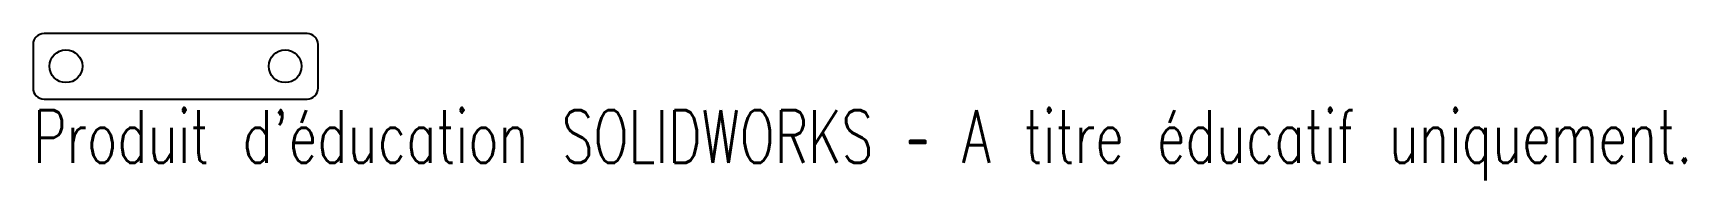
# Model space of a CAD drawing. Header units: millimetres. Extents: x -13 to 138, y -10 to 3.
import ezdxf

# ---------------------------------------------------------------- set-up
doc = ezdxf.new("R2010")
doc.units = ezdxf.units.MM
doc.styles.add('SLDTEXTSTYLE0', font='TXT', dxfattribs={"width": 0.7, "bigfont": 'bigfont'})

msp = doc.modelspace()

# ---------------------------------------------------------------- linework, layer by layer
at = {"color": 7, "linetype": 'Continuous', "lineweight": 25}
for p, q in [((-13, 2), (-13, -2)), ((12, 3), (-12, 3)), ((13, -2), (13, 2)), ((-12, -3), (12, -3))]:
    msp.add_line(p, q, dxfattribs=at)
for centre in [(-10, 0), (10, 0)]:
    msp.add_circle(centre, 1.5, dxfattribs=at)
for centre, start, end in [((-12, 2), 90, 180), ((12, 2), 0, 90), ((-12, -2), 180, 270), ((12, -2), 270, 0)]:
    msp.add_arc(centre, 1, start, end, dxfattribs=at)

# ---------------------------------------------------------------- texts
at = {"color": 7, "linetype": 'Continuous', "insert": (-13, -4.02), "char_height": 4.8336, "attachment_point": 1, "style": 'SLDTEXTSTYLE0'}
msp.add_mtext("Produit d'éducation SOLIDWORKS – A titre éducatif uniquement.", dxfattribs=at)

doc.saveas('drawing.dxf')
